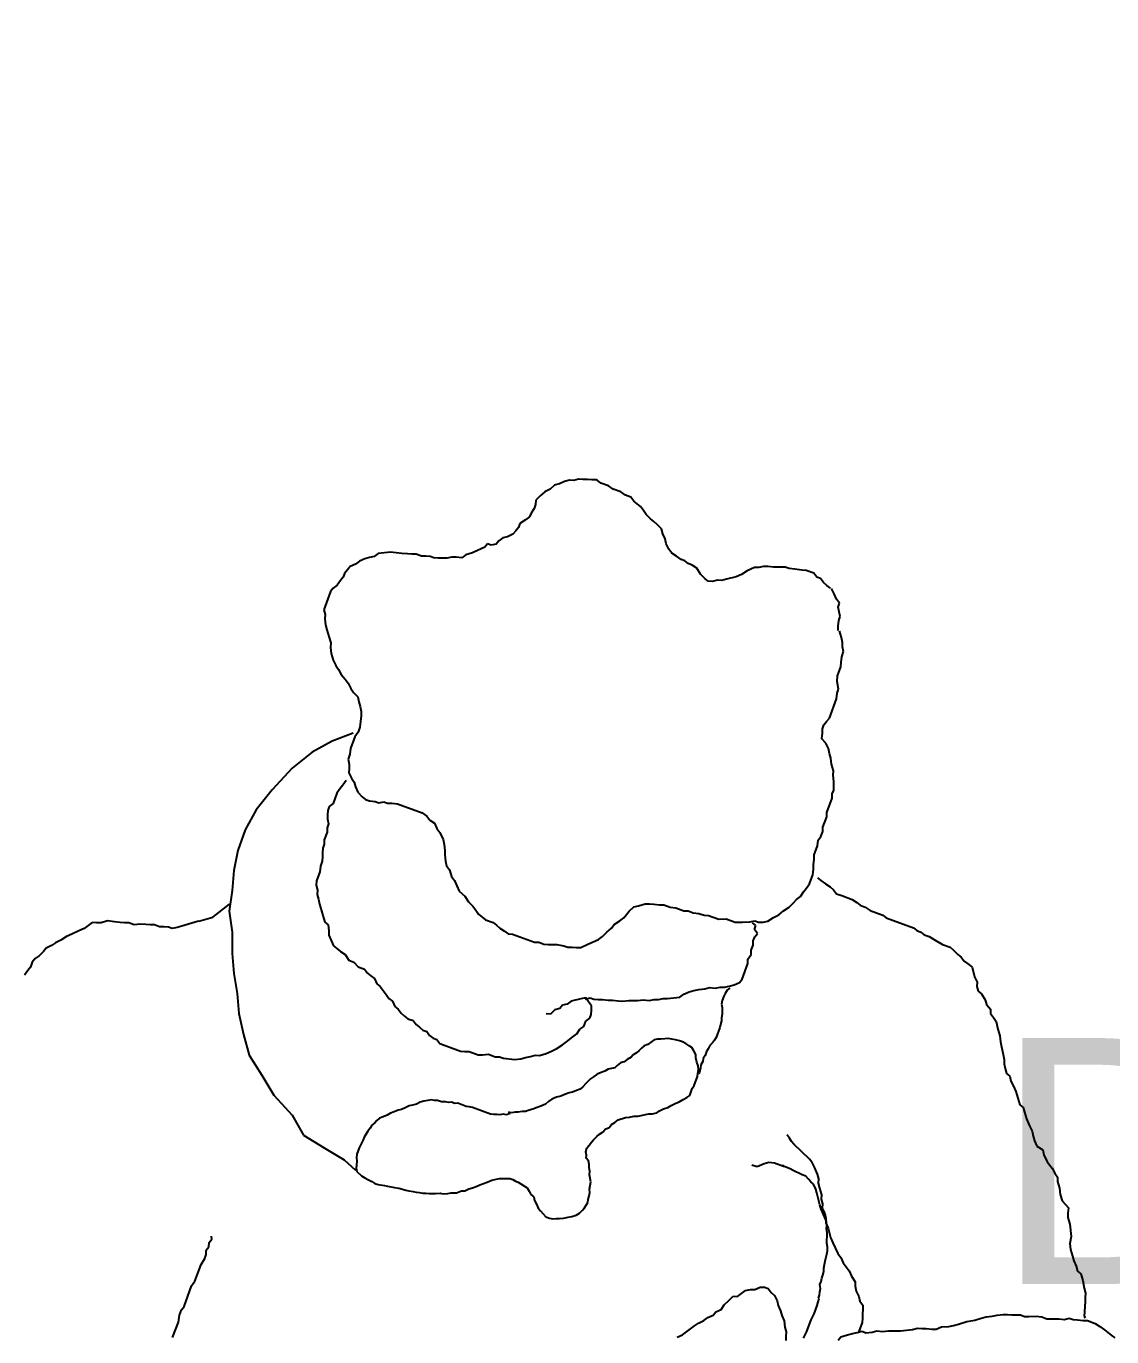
# Model space of a CAD drawing. Header units: millimetres. Extents: x 9159 to 17971, y 10368 to 13314.
# Drawn here: x 14084.3 to 14139.5, y 11922.2 to 11988.8 of the extents above; entities that cross this region are included whole.
import ezdxf
from ezdxf.enums import TextEntityAlignment as Align

# ---------------------------------------------------------------- set-up
doc = ezdxf.new("R2010")
doc.units = ezdxf.units.MM
doc.header["$LTSCALE"] = 5
doc.layers.add('200-EquipID-2d', color=7, linetype='Continuous')
doc.layers.add('600-User-2D', color=7, linetype='Continuous')
doc.layers.add('fusya-hatch', color=230, linetype='Continuous', lineweight=0)
doc.styles.add('Arial', font='arial.ttf')
doc.styles.add('ROMANS', font='micross.ttf')

# ---------------------------------------------------------------- blocks, each defined once
blk = doc.blocks.new('attrib')
at = {"layer": '200-EquipID-2d', "style": 'Arial'}
blk.add_attdef('POS', text='', height=2.5, dxfattribs=at).set_placement((0, 0, -1), align=Align.MIDDLE)
at = {"layer": '200-EquipID-2d', "style": 'ROMANS', "flags": 1}
for tag, p in [('ZONA', (0, -4.905, -2)), ('EQUIPMENTDATA', (0, -7.89, -2)), ('LONGDESCR', (0, -11.302, -2)), ('EQUIPMENTCONN', (0, -14.714, -2)), ('ACCESSORYDATA', (0, -18.552, -2)), ('ACCESSORYCONN', (0, -21.857, -2))]:
    blk.add_attdef(tag, text='', height=2.5, dxfattribs=at).set_placement(p, align=Align.CENTER)
blk = doc.blocks.new('CUOCO')
at = {"layer": '600-User-2D'}
for p, q in [((4.045, 47.981), (3.8, 47.923)), ((4.267, 47.974), (4.045, 47.981)), ((4.488, 47.968), (4.267, 47.974)), ((2.322, 47.349), (2.094, 47.135)), ((2.592, 47.474), (2.322, 47.349)), ((2.819, 47.688), (2.592, 47.474)), ((3.065, 47.746), (2.819, 47.688)), ((3.334, 47.871), (3.065, 47.746)), ((3.579, 47.929), (3.334, 47.871)), ((3.8, 47.923), (3.579, 47.929)), ((4.709, 47.961), (4.488, 47.968)), ((4.93, 47.954), (4.709, 47.961)), ((4.995, 47.93), (4.93, 47.954)), ((5.168, 47.792), (4.995, 47.93)), ((5.562, 47.647), (5.168, 47.792)), ((5.8, 47.484), (5.562, 47.647)), ((6.194, 47.339), (5.8, 47.484)), ((6.433, 47.177), (6.194, 47.339)), ((1.86, 46.7), (1.787, 46.503)), ((1.866, 46.921), (1.86, 46.7)), ((2.094, 47.135), (1.866, 46.921)), ((6.695, 47.08), (6.433, 47.177)), ((6.844, 46.877), (6.695, 47.08)), ((7.017, 46.739), (6.844, 46.877)), ((7.189, 46.601), (7.017, 46.739)), ((1.552, 46.068), (1.349, 45.92)), ((1.625, 46.265), (1.552, 46.068)), ((1.787, 46.503), (1.625, 46.265)), ((7.338, 46.397), (7.189, 46.601)), ((7.487, 46.193), (7.338, 46.397)), ((7.701, 45.965), (7.487, 46.193)), ((0.845, 45.36), (0.707, 45.188)), ((0.983, 45.533), (0.845, 45.36)), ((1.055, 45.73), (0.983, 45.533)), ((1.349, 45.92), (1.055, 45.73)), ((7.874, 45.827), (7.701, 45.965)), ((8.046, 45.689), (7.874, 45.827)), ((8.261, 45.461), (8.046, 45.689)), ((8.319, 45.216), (8.261, 45.461)), ((-0.592, 44.697), (-0.73, 44.525)), ((-0.395, 44.625), (-0.592, 44.697)), ((-0.15, 44.684), (-0.395, 44.625)), ((-0.012, 44.856), (-0.15, 44.684)), ((0.192, 45.005), (-0.012, 44.856)), ((0.437, 45.063), (0.192, 45.005)), ((0.707, 45.188), (0.437, 45.063)), ((8.444, 44.947), (8.319, 45.216)), ((8.503, 44.702), (8.444, 44.947)), ((8.627, 44.432), (8.503, 44.702)), ((-6.588, 43.999), (-6.833, 43.941)), ((-6.343, 44.058), (-6.588, 43.999)), ((-6.139, 44.207), (-6.343, 44.058)), ((-5.517, 44.276), (-6.139, 44.207)), ((-5.231, 44.245), (-5.517, 44.276)), ((-4.944, 44.214), (-5.231, 44.245)), ((-4.657, 44.183), (-4.944, 44.214)), ((-4.436, 44.176), (-4.657, 44.183)), ((-4.215, 44.169), (-4.436, 44.176)), ((-3.952, 44.072), (-4.215, 44.169)), ((-3.731, 44.065), (-3.952, 44.072)), ((-3.51, 44.058), (-3.731, 44.065)), ((-3.313, 43.986), (-3.51, 44.058)), ((-3.092, 43.979), (-3.313, 43.986)), ((-2.871, 43.972), (-3.092, 43.979)), ((-2.65, 43.965), (-2.871, 43.972)), ((-2.405, 44.024), (-2.65, 43.965)), ((-2.184, 44.017), (-2.405, 44.024)), ((-1.897, 43.986), (-2.184, 44.017)), ((-1.694, 44.134), (-1.897, 43.986)), ((-1.359, 44.235), (-1.694, 44.134)), ((-1.089, 44.359), (-1.359, 44.235)), ((-0.73, 44.525), (-1.089, 44.359)), ((8.776, 44.229), (8.627, 44.432)), ((9.014, 44.066), (8.776, 44.229)), ((9.253, 43.904), (9.014, 44.066)), ((-7.714, 43.371), (-7.852, 43.198)), ((-7.576, 43.544), (-7.714, 43.371)), ((-7.306, 43.668), (-7.576, 43.544)), ((-7.102, 43.816), (-7.306, 43.668)), ((-6.833, 43.941), (-7.102, 43.816)), ((9.449, 43.832), (9.253, 43.904)), ((9.622, 43.694), (9.449, 43.832)), ((9.819, 43.621), (9.622, 43.694)), ((10.058, 43.459), (9.819, 43.621)), ((10.248, 43.165), (10.058, 43.459)), ((12.621, 43.335), (12.327, 43.145)), ((12.98, 43.501), (12.621, 43.335)), ((13.201, 43.494), (12.98, 43.501)), ((13.446, 43.552), (13.201, 43.494)), ((13.667, 43.545), (13.446, 43.552)), ((13.954, 43.514), (13.667, 43.545)), ((14.175, 43.508), (13.954, 43.514)), ((14.551, 43.518), (14.175, 43.508)), ((14.748, 43.445), (14.551, 43.518)), ((15.035, 43.414), (14.748, 43.445)), ((15.387, 43.359), (15.035, 43.414)), ((15.608, 43.352), (15.387, 43.359)), ((16.002, 43.207), (15.608, 43.352)), ((-8.062, 42.829), (-8.225, 42.591)), ((-7.924, 43.001), (-8.062, 42.829)), ((-7.852, 43.198), (-7.924, 43.001)), ((10.462, 42.937), (10.248, 43.165)), ((10.635, 42.799), (10.462, 42.937)), ((10.856, 42.793), (10.635, 42.799)), ((11.101, 42.851), (10.856, 42.793)), ((11.322, 42.844), (11.101, 42.851)), ((11.567, 42.903), (11.322, 42.844)), ((12.058, 43.021), (11.567, 42.903)), ((12.327, 43.145), (12.058, 43.021)), ((16.151, 43.004), (16.002, 43.207)), ((16.348, 42.931), (16.151, 43.004)), ((16.496, 42.727), (16.348, 42.931)), ((16.669, 42.589), (16.496, 42.727)), ((-8.566, 42.269), (-8.904, 41.351)), ((-8.428, 42.442), (-8.566, 42.269)), ((-8.225, 42.591), (-8.428, 42.442)), ((16.842, 42.451), (16.669, 42.589)), ((17.032, 42.158), (16.907, 42.427)), ((17.156, 41.888), (17.032, 42.158)), ((-8.904, 41.351), (-8.846, 41.106)), ((17.305, 41.685), (17.156, 41.888)), ((17.232, 41.488), (17.305, 41.685)), ((17.291, 41.243), (17.232, 41.488)), ((-8.846, 41.106), (-8.852, 40.885)), ((-8.852, 40.885), (-8.818, 40.574)), ((17.247, 40.514), (17.278, 40.801)), ((17.278, 40.801), (17.35, 40.998)), ((17.35, 40.998), (17.291, 41.243)), ((-8.818, 40.574), (-8.759, 40.329)), ((-8.759, 40.329), (-8.659, 39.994)), ((-8.659, 39.994), (-8.558, 39.659)), ((17.24, 40.293), (17.247, 40.514)), ((17.406, 39.934), (17.306, 40.269)), ((-8.558, 39.659), (-8.565, 39.438)), ((-8.565, 39.438), (-8.53, 39.127)), ((17.465, 39.689), (17.406, 39.934)), ((17.458, 39.468), (17.465, 39.689)), ((17.517, 39.223), (17.458, 39.468)), ((-8.53, 39.127), (-8.43, 38.792)), ((-8.43, 38.792), (-8.306, 38.523)), ((17.382, 38.453), (17.389, 38.674)), ((17.389, 38.674), (17.42, 38.961)), ((17.42, 38.961), (17.517, 39.223)), ((-8.306, 38.523), (-8.157, 38.319)), ((-8.157, 38.319), (-8.033, 38.05)), ((-8.033, 38.05), (-7.818, 37.822)), ((17.182, 37.707), (17.213, 37.994)), ((17.213, 37.994), (17.382, 38.453)), ((-7.818, 37.822), (-7.67, 37.619)), ((-7.67, 37.619), (-7.545, 37.349)), ((-7.545, 37.349), (-7.397, 37.146)), ((17.258, 37.307), (17.182, 37.707)), ((-7.397, 37.146), (-7.182, 36.918)), ((-7.182, 36.918), (-7.124, 36.673)), ((-7.124, 36.673), (-7.065, 36.428)), ((16.793, 35.839), (17.155, 36.823)), ((17.155, 36.823), (17.186, 37.11)), ((17.186, 37.11), (17.258, 37.307)), ((-7.065, 36.428), (-7.006, 36.182)), ((-7.006, 36.182), (-7.013, 35.961)), ((-7.075, 35.388), (-7.171, 35.126)), ((-7.044, 35.675), (-7.075, 35.388)), ((-7.013, 35.961), (-7.044, 35.675)), ((16.444, 35.297), (16.517, 35.494)), ((16.517, 35.494), (16.655, 35.667)), ((16.655, 35.667), (16.793, 35.839)), ((-8.481, 34.676), (-9.497, 34.107)), ((-7.424, 35.082), (-8.481, 34.676)), ((-7.334, 34.888), (-7.551, 34.297)), ((-7.171, 35.126), (-7.334, 34.888)), ((16.406, 34.79), (16.437, 35.076)), ((16.621, 34.562), (16.406, 34.79)), ((16.437, 35.076), (16.444, 35.297)), ((-9.497, 34.107), (-10.514, 33.294)), ((-7.582, 34.011), (-7.678, 33.748)), ((-7.551, 34.297), (-7.582, 34.011)), ((16.745, 34.292), (16.621, 34.562)), ((16.804, 34.047), (16.745, 34.292)), ((16.863, 33.802), (16.804, 34.047)), ((-7.678, 33.748), (-7.62, 33.503)), ((-7.62, 33.503), (-7.626, 33.282)), ((16.897, 33.491), (16.863, 33.802)), ((16.998, 33.157), (16.897, 33.491)), ((-10.514, 33.294), (-11.53, 32.197)), ((-7.778, 32.667), (-7.94, 32.429)), ((-7.626, 33.282), (-7.633, 33.061)), ((-7.633, 33.061), (-7.509, 32.792)), ((-7.509, 32.792), (-7.36, 32.588)), ((16.991, 32.936), (16.998, 33.157)), ((17.026, 32.625), (16.991, 32.936)), ((-11.53, 32.197), (-12.343, 31.181)), ((-8.241, 32.018), (-8.434, 31.493)), ((-8.079, 32.257), (-8.241, 32.018)), ((-7.94, 32.429), (-8.079, 32.257)), ((-7.36, 32.588), (-7.301, 32.343)), ((-7.301, 32.343), (-7.177, 32.074)), ((-7.177, 32.074), (-6.963, 31.846)), ((16.933, 31.765), (16.939, 31.986)), ((16.939, 31.986), (17.012, 32.183)), ((17.012, 32.183), (17.019, 32.404)), ((17.019, 32.404), (17.026, 32.625)), ((-8.638, 31.345), (-8.71, 31.148)), ((-8.434, 31.493), (-8.638, 31.345)), ((-6.963, 31.846), (-6.79, 31.708)), ((-6.79, 31.708), (-6.593, 31.635)), ((-6.593, 31.635), (-6.306, 31.604)), ((-6.306, 31.604), (-6.109, 31.532)), ((-6.109, 31.532), (-5.864, 31.59)), ((-5.864, 31.59), (-5.667, 31.518)), ((-5.667, 31.518), (-5.446, 31.511)), ((-5.446, 31.511), (-5.159, 31.48)), ((-5.159, 31.48), (-3.912, 31.021)), ((16.667, 31.043), (16.933, 31.765)), ((-12.343, 31.181), (-12.912, 30.166)), ((-8.717, 30.927), (-8.724, 30.706)), ((-8.724, 30.706), (-8.665, 30.461)), ((-8.71, 31.148), (-8.717, 30.927)), ((-3.912, 31.021), (-3.674, 30.859)), ((-3.674, 30.859), (-3.525, 30.655)), ((-3.525, 30.655), (-3.287, 30.493)), ((16.467, 30.298), (16.66, 30.822)), ((16.66, 30.822), (16.667, 31.043)), ((-12.912, 30.166), (-13.278, 29.109)), ((-8.744, 30.043), (-8.889, 29.65)), ((-8.737, 30.264), (-8.744, 30.043)), ((-8.665, 30.461), (-8.737, 30.264)), ((-3.287, 30.493), (-3.162, 30.223)), ((-3.162, 30.223), (-3.014, 30.02)), ((-3.014, 30.02), (-2.848, 29.661)), ((16.364, 29.814), (16.46, 30.077)), ((16.46, 30.077), (16.467, 30.298)), ((-8.896, 29.429), (-8.968, 29.232)), ((-8.889, 29.65), (-8.896, 29.429)), ((-2.848, 29.661), (-2.789, 29.415)), ((-2.789, 29.415), (-2.754, 29.105)), ((16.025, 28.896), (16.195, 29.355)), ((16.195, 29.355), (16.225, 29.642)), ((16.225, 29.642), (16.364, 29.814)), ((-13.278, 29.109), (-13.481, 28.093)), ((-8.982, 28.79), (-8.989, 28.569)), ((-8.975, 29.011), (-8.982, 28.79)), ((-8.968, 29.232), (-8.975, 29.011)), ((-2.754, 29.105), (-2.761, 28.884)), ((-2.761, 28.884), (-2.727, 28.573)), ((15.988, 28.388), (16.019, 28.675)), ((16.019, 28.675), (16.025, 28.896)), ((-13.481, 28.093), (-13.563, 27.078)), ((-9.116, 28.02), (-9.285, 27.561)), ((-9.085, 28.307), (-9.116, 28.02)), ((-8.989, 28.569), (-9.085, 28.307)), ((-2.727, 28.573), (-2.668, 28.328)), ((-2.668, 28.328), (-2.519, 28.124)), ((-2.519, 28.124), (-2.419, 27.789)), ((15.95, 27.881), (15.981, 28.167)), ((15.981, 28.167), (15.988, 28.388)), ((-9.285, 27.561), (-9.292, 27.34)), ((-9.292, 27.34), (-9.233, 27.095)), ((-2.419, 27.789), (-2.27, 27.586)), ((-2.27, 27.586), (-2.146, 27.316)), ((-2.146, 27.316), (-2.021, 27.047)), ((15.619, 27.183), (15.781, 27.421)), ((15.781, 27.421), (15.95, 27.881)), ((16.188, 27.718), (16.361, 27.58)), ((16.361, 27.58), (16.599, 27.418)), ((16.599, 27.418), (16.838, 27.256)), ((-13.563, 27.078), (-13.725, 26.021)), ((-9.233, 27.095), (-9.24, 26.874)), ((-9.24, 26.874), (-9.181, 26.628)), ((-2.021, 27.047), (-1.741, 26.795)), ((-1.741, 26.795), (-1.551, 26.501)), ((15.115, 26.624), (15.318, 26.772)), ((15.318, 26.772), (15.481, 27.011)), ((15.481, 27.011), (15.619, 27.183)), ((16.838, 27.256), (17.011, 27.118)), ((17.011, 27.118), (17.159, 26.914)), ((17.159, 26.914), (17.422, 26.817)), ((17.422, 26.817), (17.947, 26.624)), ((-14.549, 25.729), (-13.706, 26.385)), ((-13.725, 26.021), (-13.563, 24.965)), ((-9.181, 26.628), (-9.123, 26.383)), ((-9.123, 26.383), (-9.022, 26.048)), ((-9.022, 26.048), (-8.963, 25.803)), ((-1.551, 26.501), (-1.337, 26.274)), ((-1.337, 26.274), (-1.188, 26.07)), ((-1.188, 26.07), (-1.04, 25.866)), ((6.483, 25.853), (6.621, 26.026)), ((6.621, 26.026), (6.849, 26.24)), ((6.849, 26.24), (7.094, 26.299)), ((7.094, 26.299), (7.429, 26.399)), ((7.429, 26.399), (7.65, 26.392)), ((7.65, 26.392), (7.871, 26.385)), ((7.871, 26.385), (8.158, 26.354)), ((8.158, 26.354), (8.379, 26.347)), ((8.379, 26.347), (8.707, 26.226)), ((8.707, 26.226), (8.994, 26.195)), ((8.994, 26.195), (9.388, 26.05)), ((9.388, 26.05), (9.609, 26.043)), ((9.609, 26.043), (9.872, 25.947)), ((14.227, 25.833), (14.455, 26.047)), ((14.455, 26.047), (14.749, 26.237)), ((14.749, 26.237), (14.976, 26.451)), ((14.976, 26.451), (15.115, 26.624)), ((17.947, 26.624), (18.185, 26.462)), ((18.185, 26.462), (18.358, 26.324)), ((18.358, 26.324), (18.621, 26.227)), ((18.621, 26.227), (18.859, 26.065)), ((18.859, 26.065), (19.515, 25.823)), ((-20.68, 25.447), (-20.884, 25.298)), ((-20.459, 25.44), (-20.68, 25.447)), ((-20.238, 25.433), (-20.459, 25.44)), ((-19.903, 25.533), (-20.238, 25.433)), ((-19.551, 25.478), (-19.903, 25.533)), ((-19.264, 25.447), (-19.551, 25.478)), ((-19.043, 25.44), (-19.264, 25.447)), ((-18.822, 25.433), (-19.043, 25.44)), ((-18.56, 25.336), (-18.822, 25.433)), ((-18.249, 25.371), (-18.56, 25.336)), ((-17.962, 25.34), (-18.249, 25.371)), ((-17.741, 25.333), (-17.962, 25.34)), ((-17.52, 25.326), (-17.741, 25.333)), ((-17.257, 25.229), (-17.52, 25.326)), ((-15.284, 25.513), (-16.128, 25.261)), ((-15.272, 25.515), (-14.549, 25.729)), ((-8.963, 25.803), (-8.863, 25.468)), ((-8.863, 25.468), (-8.69, 25.33)), ((-8.69, 25.33), (-8.656, 25.02)), ((-1.04, 25.866), (-0.694, 25.59)), ((-0.694, 25.59), (-0.3, 25.445)), ((-0.3, 25.445), (-0.128, 25.307)), ((5.71, 25.169), (5.848, 25.342)), ((5.848, 25.342), (6.141, 25.532)), ((6.141, 25.532), (6.345, 25.68)), ((6.345, 25.68), (6.483, 25.853)), ((9.872, 25.947), (10.158, 25.916)), ((10.158, 25.916), (10.421, 25.819)), ((10.421, 25.819), (10.642, 25.812)), ((10.642, 25.812), (11.167, 25.619)), ((11.167, 25.619), (11.543, 25.629)), ((11.543, 25.629), (12.003, 25.46)), ((12.003, 25.46), (12.379, 25.47)), ((12.379, 25.47), (12.756, 25.481)), ((12.756, 25.481), (13.001, 25.539)), ((13.06, 25.294), (12.887, 25.432)), ((13.001, 25.539), (13.198, 25.467)), ((13.198, 25.467), (13.419, 25.46)), ((13.419, 25.46), (13.664, 25.519)), ((13.664, 25.519), (13.958, 25.709)), ((13.958, 25.709), (14.227, 25.833)), ((19.515, 25.823), (19.688, 25.685)), ((19.688, 25.685), (21.067, 25.178)), ((-21.986, 24.735), (-22.279, 24.545)), ((-21.716, 24.86), (-21.986, 24.735)), ((-21.357, 25.025), (-21.716, 24.86)), ((-21.088, 25.15), (-21.357, 25.025)), ((-20.884, 25.298), (-21.088, 25.15)), ((-17.036, 25.223), (-17.257, 25.229)), ((-16.815, 25.216), (-17.036, 25.223)), ((-16.618, 25.143), (-16.815, 25.216)), ((-16.373, 25.202), (-16.618, 25.143)), ((-16.128, 25.261), (-16.373, 25.202)), ((-13.563, 24.965), (-13.563, 23.868)), ((-8.656, 25.02), (-8.663, 24.799)), ((-8.663, 24.799), (-8.538, 24.529)), ((-0.128, 25.307), (0.045, 25.169)), ((0.045, 25.169), (0.283, 25.007)), ((0.283, 25.007), (0.456, 24.868)), ((0.456, 24.868), (0.677, 24.862)), ((0.677, 24.862), (1.793, 24.451)), ((5.05, 24.593), (5.254, 24.741)), ((5.254, 24.741), (5.482, 24.955)), ((5.482, 24.955), (5.71, 25.169)), ((12.926, 24.524), (12.998, 24.721)), ((12.988, 25.098), (13.06, 25.294)), ((13.136, 24.894), (12.988, 25.098)), ((12.998, 24.721), (13.136, 24.894)), ((21.067, 25.178), (21.239, 25.04)), ((21.239, 25.04), (21.436, 24.967)), ((21.436, 24.967), (21.609, 24.829)), ((21.609, 24.829), (21.872, 24.732)), ((21.872, 24.732), (22.176, 24.546)), ((-23.022, 24.148), (-23.16, 23.976)), ((-22.752, 24.273), (-23.022, 24.148)), ((-22.549, 24.421), (-22.752, 24.273)), ((-22.279, 24.545), (-22.549, 24.421)), ((-8.538, 24.529), (-8.414, 24.26)), ((-8.414, 24.26), (-8.241, 24.122)), ((-8.241, 24.122), (-8.068, 23.984)), ((1.793, 24.451), (2.014, 24.444)), ((2.014, 24.444), (2.277, 24.347)), ((2.277, 24.347), (2.498, 24.34)), ((2.498, 24.34), (2.719, 24.334)), ((2.719, 24.334), (2.94, 24.327)), ((2.94, 24.327), (3.292, 24.271)), ((3.292, 24.271), (3.489, 24.199)), ((3.489, 24.199), (3.71, 24.192)), ((3.71, 24.192), (3.931, 24.185)), ((3.931, 24.185), (4.152, 24.178)), ((4.152, 24.178), (4.512, 24.344)), ((4.512, 24.344), (4.781, 24.468)), ((4.781, 24.468), (5.05, 24.593)), ((12.815, 23.82), (12.822, 24.041)), ((12.822, 24.041), (12.919, 24.303)), ((12.919, 24.303), (12.926, 24.524)), ((22.176, 24.546), (22.545, 24.335)), ((22.545, 24.335), (22.939, 24.19)), ((22.939, 24.19), (23.112, 24.052)), ((23.112, 24.052), (23.326, 23.824)), ((-23.73, 23.44), (-23.826, 23.178)), ((-23.591, 23.613), (-23.73, 23.44)), ((-23.388, 23.762), (-23.591, 23.613)), ((-23.16, 23.976), (-23.388, 23.762)), ((-13.563, 23.868), (-13.481, 22.852)), ((-8.068, 23.984), (-7.83, 23.822)), ((-7.83, 23.822), (-7.64, 23.528)), ((-7.64, 23.528), (-7.377, 23.431)), ((-7.377, 23.431), (-7.163, 23.204)), ((12.356, 22.574), (12.646, 23.361)), ((12.646, 23.361), (12.653, 23.582)), ((12.653, 23.582), (12.815, 23.82)), ((23.326, 23.824), (23.499, 23.686)), ((23.499, 23.686), (23.647, 23.483)), ((23.647, 23.483), (23.886, 23.32)), ((23.886, 23.32), (24.059, 23.182)), ((-23.964, 23.005), (-24.126, 22.767)), ((-23.826, 23.178), (-23.964, 23.005)), ((-13.481, 22.852), (-13.319, 21.836)), ((-7.163, 23.204), (-6.835, 23.083)), ((-6.835, 23.083), (-6.686, 22.879)), ((-6.686, 22.879), (-6.513, 22.741)), ((-6.513, 22.741), (-6.34, 22.603)), ((24.059, 23.182), (24.176, 22.692)), ((24.176, 22.692), (24.301, 22.423)), ((-6.34, 22.603), (-6.216, 22.334)), ((-6.216, 22.334), (-6.043, 22.195)), ((-6.043, 22.195), (-5.895, 21.992)), ((-5.895, 21.992), (-5.746, 21.788)), ((9.659, 21.928), (9.904, 21.986)), ((9.904, 21.986), (10.15, 22.045)), ((10.15, 22.045), (10.46, 22.08)), ((10.46, 22.08), (10.706, 22.138)), ((10.706, 22.138), (10.992, 22.107)), ((10.992, 22.107), (11.238, 22.166)), ((11.238, 22.166), (11.459, 22.159)), ((11.459, 22.159), (11.704, 22.218)), ((11.595, 22.006), (11.503, 21.844)), ((11.734, 22.119), (11.595, 22.006)), ((11.704, 22.218), (11.949, 22.277)), ((11.949, 22.277), (12.218, 22.401)), ((12.218, 22.401), (12.356, 22.574)), ((24.301, 22.423), (24.294, 22.202)), ((24.294, 22.202), (24.353, 21.957)), ((-13.319, 21.836), (-13.237, 20.82)), ((-5.746, 21.788), (-5.597, 21.584)), ((-5.597, 21.584), (-5.425, 21.446)), ((-5.425, 21.446), (-5.3, 21.177)), ((3.67, 21.451), (3.466, 21.302)), ((4.16, 21.568), (3.67, 21.451)), ((4.406, 21.627), (4.16, 21.568)), ((4.381, 21.561), (4.627, 21.62)), ((4.554, 21.423), (4.406, 21.627)), ((4.703, 21.219), (4.554, 21.423)), ((4.627, 21.62), (4.824, 21.547)), ((4.824, 21.547), (5.045, 21.54)), ((5.045, 21.54), (5.266, 21.534)), ((5.266, 21.534), (5.552, 21.503)), ((5.552, 21.503), (5.773, 21.496)), ((5.773, 21.496), (6.06, 21.465)), ((6.06, 21.465), (6.281, 21.458)), ((6.281, 21.458), (6.592, 21.492)), ((6.592, 21.492), (6.813, 21.485)), ((6.813, 21.485), (7.034, 21.479)), ((7.034, 21.479), (7.345, 21.513)), ((7.345, 21.513), (7.632, 21.482)), ((7.632, 21.482), (7.877, 21.541)), ((7.877, 21.541), (8.098, 21.534)), ((8.098, 21.534), (8.343, 21.593)), ((8.343, 21.593), (8.564, 21.586)), ((8.564, 21.586), (9.186, 21.655)), ((9.186, 21.655), (9.39, 21.803)), ((9.39, 21.803), (9.659, 21.928)), ((11.336, 21.481), (11.301, 21.297)), ((11.421, 21.711), (11.336, 21.481)), ((11.503, 21.844), (11.421, 21.711)), ((24.353, 21.957), (24.526, 21.818)), ((24.526, 21.818), (24.716, 21.525)), ((24.716, 21.525), (24.774, 21.28)), ((-13.237, 20.82), (-12.993, 19.764)), ((-5.3, 21.177), (-5.127, 21.039)), ((-5.127, 21.039), (-4.979, 20.835)), ((-4.979, 20.835), (-4.806, 20.697)), ((-4.806, 20.697), (-4.633, 20.559)), ((2.61, 20.798), (2.389, 20.805)), ((2.838, 21.012), (2.61, 20.798)), ((3.083, 21.071), (2.838, 21.012)), ((3.221, 21.243), (3.083, 21.071)), ((3.466, 21.302), (3.221, 21.243)), ((4.617, 20.581), (4.689, 20.777)), ((4.689, 20.777), (4.696, 20.998)), ((4.696, 20.998), (4.703, 21.219)), ((11.301, 21.297), (11.335, 21.122)), ((11.344, 20.791), (11.309, 20.608)), ((11.335, 21.122), (11.339, 20.957)), ((11.339, 20.957), (11.344, 20.791)), ((24.774, 21.28), (24.989, 21.052)), ((24.989, 21.052), (24.982, 20.831)), ((24.982, 20.831), (25.131, 20.627)), ((-4.633, 20.559), (-4.371, 20.462)), ((-4.371, 20.462), (-4.222, 20.259)), ((-4.222, 20.259), (-4.049, 20.121)), ((-4.049, 20.121), (-3.877, 19.982)), ((3.95, 19.783), (4.113, 20.021)), ((4.113, 20.021), (4.316, 20.17)), ((4.316, 20.17), (4.413, 20.432)), ((4.413, 20.432), (4.617, 20.581)), ((11.226, 20.116), (11.035, 19.597)), ((11.25, 20.27), (11.226, 20.116)), ((11.314, 20.443), (11.25, 20.27)), ((11.309, 20.608), (11.314, 20.443)), ((25.131, 20.627), (25.279, 20.424)), ((25.279, 20.424), (25.355, 20.023)), ((25.355, 20.023), (25.456, 19.688)), ((-12.993, 19.764), (-12.709, 18.708)), ((-3.877, 19.982), (-3.68, 19.91)), ((-3.68, 19.91), (-3.531, 19.706)), ((-3.531, 19.706), (-3.358, 19.568)), ((-3.358, 19.568), (-3.161, 19.496)), ((-3.161, 19.496), (-3.013, 19.292)), ((3.225, 19.23), (3.429, 19.379)), ((3.429, 19.379), (3.747, 19.634)), ((3.747, 19.634), (3.95, 19.783)), ((7.707, 19.352), (7.568, 19.24)), ((7.886, 19.482), (7.707, 19.352)), ((8.062, 19.515), (7.886, 19.482)), ((8.227, 19.52), (8.062, 19.515)), ((8.431, 19.543), (8.227, 19.52)), ((8.597, 19.547), (8.431, 19.543)), ((8.78, 19.512), (8.597, 19.547)), ((8.963, 19.478), (8.78, 19.512)), ((9.176, 19.432), (8.963, 19.478)), ((9.32, 19.379), (9.176, 19.432)), ((9.511, 19.276), (9.32, 19.379)), ((10.843, 19.341), (10.722, 19.19)), ((10.953, 19.464), (10.843, 19.341)), ((11.035, 19.597), (10.953, 19.464)), ((25.456, 19.688), (25.49, 19.377)), ((25.49, 19.377), (25.549, 19.132)), ((-12.709, 18.708), (-12.058, 17.692)), ((-3.013, 19.292), (-1.963, 18.905)), ((-1.963, 18.905), (-1.741, 18.899)), ((-1.741, 18.899), (-1.52, 18.892)), ((-1.52, 18.892), (-1.061, 18.722)), ((-1.061, 18.722), (-0.84, 18.716)), ((-0.84, 18.716), (-0.529, 18.75)), ((-0.529, 18.75), (-0.201, 18.629)), ((1.592, 18.64), (1.837, 18.699)), ((1.837, 18.699), (2.058, 18.692)), ((2.058, 18.692), (2.393, 18.792)), ((2.393, 18.792), (2.662, 18.916)), ((2.662, 18.916), (2.932, 19.041)), ((2.932, 19.041), (3.225, 19.23)), ((6.824, 18.729), (6.713, 18.606)), ((6.992, 18.83), (6.824, 18.729)), ((7.131, 18.943), (6.992, 18.83)), ((7.242, 19.065), (7.131, 18.943)), ((7.381, 19.177), (7.242, 19.065)), ((7.568, 19.24), (7.381, 19.177)), ((9.673, 19.184), (9.511, 19.276)), ((9.806, 19.102), (9.673, 19.184)), ((9.908, 18.934), (9.806, 19.102)), ((9.999, 18.737), (9.908, 18.934)), ((10.003, 18.572), (9.999, 18.737)), ((10.473, 18.693), (10.381, 18.531)), ((10.547, 18.894), (10.473, 18.693)), ((10.629, 19.028), (10.547, 18.894)), ((10.722, 19.19), (10.629, 19.028)), ((25.549, 19.132), (25.625, 18.732)), ((25.625, 18.732), (25.684, 18.487)), ((-0.201, 18.629), (0.02, 18.622)), ((0.02, 18.622), (0.217, 18.55)), ((0.217, 18.55), (0.791, 18.488)), ((0.791, 18.488), (1.101, 18.522)), ((1.101, 18.522), (1.347, 18.581)), ((1.347, 18.581), (1.592, 18.64)), ((5.539, 17.993), (5.37, 17.891)), ((5.714, 18.026), (5.539, 17.993)), ((5.89, 18.059), (5.714, 18.026)), ((6.001, 18.182), (5.89, 18.059)), ((6.18, 18.312), (6.001, 18.182)), ((6.366, 18.374), (6.18, 18.312)), ((6.505, 18.487), (6.366, 18.374)), ((6.713, 18.606), (6.505, 18.487)), ((10.055, 18.357), (10.003, 18.572)), ((10.117, 18.17), (10.055, 18.357)), ((10.14, 17.966), (10.117, 18.17)), ((10.24, 18.06), (10.184, 17.819)), ((10.264, 18.214), (10.24, 18.06)), ((10.357, 18.376), (10.264, 18.214)), ((10.381, 18.531), (10.357, 18.376)), ((25.684, 18.487), (25.677, 18.266)), ((25.677, 18.266), (25.736, 18.021)), ((25.736, 18.021), (25.795, 17.775)), ((-12.058, 17.692), (-11.449, 16.676)), ((4.529, 17.383), (4.419, 17.261)), ((4.64, 17.506), (4.529, 17.383)), ((4.808, 17.608), (4.64, 17.506)), ((4.987, 17.738), (4.808, 17.608)), ((5.184, 17.829), (4.987, 17.738)), ((5.37, 17.891), (5.184, 17.829)), ((9.912, 17.167), (10.081, 17.628)), ((10.081, 17.628), (10.105, 17.782)), ((10.105, 17.782), (10.14, 17.966)), ((10.184, 17.819), (10.163, 17.761)), ((25.795, 17.775), (25.968, 17.637)), ((25.968, 17.637), (26.026, 17.392)), ((26.026, 17.392), (26.151, 17.123)), ((-11.449, 16.676), (-10.514, 15.66)), ((3.373, 16.73), (3.137, 16.621)), ((3.56, 16.792), (3.373, 16.73)), ((3.735, 16.826), (3.56, 16.792)), ((3.932, 16.917), (3.735, 16.826)), ((4.119, 16.979), (3.932, 16.917)), ((4.258, 17.091), (4.119, 16.979)), ((4.419, 17.261), (4.258, 17.091)), ((9.553, 16.547), (9.692, 16.66)), ((9.692, 16.66), (9.819, 17.005)), ((9.819, 17.005), (9.912, 17.167)), ((26.151, 17.123), (26.275, 16.854)), ((26.275, 16.854), (26.376, 16.519)), ((-4.766, 16.033), (-4.963, 15.942)), ((-4.569, 16.123), (-4.766, 16.033)), ((-4.393, 16.157), (-4.569, 16.123)), ((-4.206, 16.219), (-4.393, 16.157)), ((-4.009, 16.31), (-4.206, 16.219)), ((-3.823, 16.372), (-4.009, 16.31)), ((-3.618, 16.395), (-3.823, 16.372)), ((-3.443, 16.428), (-3.618, 16.395)), ((-3.288, 16.404), (-3.443, 16.428)), ((-3.123, 16.408), (-3.288, 16.404)), ((-2.921, 16.334), (-3.123, 16.408)), ((-2.727, 16.328), (-2.921, 16.334)), ((-2.573, 16.304), (-2.727, 16.328)), ((-2.407, 16.309), (-2.573, 16.304)), ((-2.263, 16.256), (-2.407, 16.309)), ((-2.098, 16.26), (-2.263, 16.256)), ((-1.666, 16.101), (-2.098, 16.26)), ((-1.512, 16.077), (-1.666, 16.101)), ((-1.357, 16.053), (-1.512, 16.077)), ((-0.435, 15.713), (-1.357, 16.053)), ((1.944, 16.047), (1.718, 15.967)), ((2.131, 16.109), (1.944, 16.047)), ((2.367, 16.218), (2.131, 16.109)), ((2.517, 16.359), (2.367, 16.218)), ((2.685, 16.461), (2.517, 16.359)), ((2.922, 16.57), (2.685, 16.461)), ((3.137, 16.621), (2.922, 16.57)), ((8.36, 15.973), (8.586, 16.053)), ((8.586, 16.053), (8.754, 16.155)), ((8.754, 16.155), (8.951, 16.246)), ((8.951, 16.246), (9.148, 16.337)), ((9.148, 16.337), (9.356, 16.457)), ((9.356, 16.457), (9.553, 16.547)), ((26.376, 16.519), (26.476, 16.184)), ((26.476, 16.184), (26.649, 16.046)), ((26.649, 16.046), (26.708, 15.801)), ((-10.514, 15.66), (-9.945, 14.644)), ((-6.213, 15.389), (-6.323, 15.266)), ((-6.073, 15.501), (-6.213, 15.389)), ((-5.887, 15.563), (-6.073, 15.501)), ((-5.69, 15.654), (-5.887, 15.563)), ((-5.522, 15.755), (-5.69, 15.654)), ((-5.335, 15.817), (-5.522, 15.755)), ((-5.138, 15.908), (-5.335, 15.817)), ((-4.963, 15.942), (-5.138, 15.908)), ((-0.281, 15.689), (-0.435, 15.713)), ((-0.115, 15.694), (-0.281, 15.689)), ((0.039, 15.669), (-0.115, 15.694)), ((0.215, 15.703), (0.039, 15.669)), ((0.37, 15.679), (0.215, 15.703)), ((0.556, 15.741), (0.37, 15.679)), ((0.635, 15.777), (0.48, 15.801)), ((0.811, 15.81), (0.635, 15.777)), ((0.976, 15.815), (0.811, 15.81)), ((1.18, 15.838), (0.976, 15.815)), ((1.346, 15.842), (1.18, 15.838)), ((1.532, 15.904), (1.346, 15.842)), ((1.718, 15.967), (1.532, 15.904)), ((5.882, 15.284), (6.061, 15.414)), ((6.061, 15.414), (6.434, 15.538)), ((6.434, 15.538), (6.638, 15.561)), ((6.638, 15.561), (6.854, 15.612)), ((6.854, 15.612), (7.048, 15.606)), ((7.048, 15.606), (7.223, 15.64)), ((7.223, 15.64), (7.439, 15.691)), ((7.439, 15.691), (7.614, 15.725)), ((7.614, 15.725), (7.78, 15.729)), ((7.78, 15.729), (8.024, 15.77)), ((8.024, 15.77), (8.163, 15.882)), ((8.163, 15.882), (8.36, 15.973)), ((26.708, 15.801), (26.808, 15.466)), ((26.808, 15.466), (26.974, 15.107)), ((-6.769, 14.678), (-6.851, 14.545)), ((-6.676, 14.84), (-6.769, 14.678)), ((-6.555, 14.992), (-6.676, 14.84)), ((-6.463, 15.154), (-6.555, 14.992)), ((-6.323, 15.266), (-6.463, 15.154)), ((4.967, 14.574), (5.107, 14.687)), ((5.107, 14.687), (5.285, 14.817)), ((5.285, 14.817), (5.396, 14.94)), ((5.396, 14.94), (5.593, 15.031)), ((5.593, 15.031), (5.714, 15.182)), ((5.714, 15.182), (5.882, 15.284)), ((26.974, 15.107), (27.098, 14.837)), ((27.098, 14.837), (27.157, 14.592)), ((-9.945, 14.644), (-8.888, 13.994)), ((-8.888, 13.994), (-7.871, 13.385)), ((-7.038, 14.123), (-7.12, 13.99)), ((-6.985, 14.267), (-7.038, 14.123)), ((-6.904, 14.401), (-6.985, 14.267)), ((-6.851, 14.545), (-6.904, 14.401)), ((4.454, 13.979), (4.575, 14.13)), ((4.575, 14.13), (4.696, 14.282)), ((4.696, 14.282), (4.807, 14.405)), ((4.807, 14.405), (4.967, 14.574)), ((14.658, 14.628), (14.638, 14.635)), ((14.773, 14.491), (14.658, 14.628)), ((14.872, 14.313), (14.773, 14.491)), ((14.987, 14.177), (14.872, 14.313)), ((15.789, 13.411), (14.987, 14.177)), ((27.157, 14.592), (27.216, 14.347)), ((27.216, 14.347), (27.34, 14.078)), ((27.34, 14.078), (27.645, 13.891)), ((-7.871, 13.385), (-7.302, 12.857)), ((-7.237, 13.673), (-7.243, 13.479)), ((-7.243, 13.479), (-7.238, 13.314)), ((-7.12, 13.99), (-7.237, 13.673)), ((4.419, 13.796), (4.454, 13.979)), ((4.452, 13.62), (4.419, 13.796)), ((4.428, 13.465), (4.452, 13.62)), ((4.54, 13.326), (4.428, 13.465)), ((4.574, 13.15), (4.54, 13.326)), ((15.903, 13.275), (15.789, 13.411)), ((27.645, 13.891), (27.703, 13.646)), ((27.703, 13.646), (27.869, 13.287)), ((-7.244, 13.12), (-7.268, 12.966)), ((-7.268, 12.966), (-7.235, 12.79)), ((-7.238, 13.314), (-7.244, 13.12)), ((-7.235, 12.79), (-6.989, 12.569)), ((4.578, 12.985), (4.574, 13.15)), ((4.612, 12.809), (4.578, 12.985)), ((4.606, 12.615), (4.612, 12.809)), ((12.851, 13.137), (13.114, 13.04)), ((13.114, 13.04), (13.473, 13.206)), ((13.473, 13.206), (13.718, 13.265)), ((13.718, 13.265), (14.005, 13.234)), ((14.005, 13.234), (14.464, 13.064)), ((14.493, 13.041), (14.413, 13.096)), ((14.802, 12.928), (14.493, 13.041)), ((14.948, 12.849), (14.802, 12.928)), ((15.094, 12.77), (14.948, 12.849)), ((15.248, 12.713), (15.094, 12.77)), ((15.416, 12.627), (15.248, 12.713)), ((15.887, 13.286), (16.012, 13.016)), ((16.012, 13.016), (16.178, 12.657)), ((27.869, 13.287), (28.125, 12.969)), ((28.125, 12.969), (28.249, 12.7)), ((28.249, 12.7), (28.398, 12.496)), ((-6.989, 12.569), (-6.827, 12.476)), ((-6.827, 12.476), (-6.665, 12.384)), ((-6.665, 12.384), (-6.474, 12.281)), ((-6.474, 12.281), (-6.311, 12.189)), ((-6.311, 12.189), (-6.139, 12.125)), ((-6.139, 12.125), (-5.829, 12.077)), ((-5.829, 12.077), (-5.675, 12.052)), ((-5.675, 12.052), (-5.308, 11.983)), ((-1.357, 11.966), (-1.17, 12.029)), ((-1.17, 12.029), (-0.973, 12.119)), ((-0.973, 12.119), (-0.787, 12.182)), ((-0.787, 12.182), (-0.6, 12.244)), ((-0.6, 12.244), (-0.364, 12.353)), ((-0.364, 12.353), (-0.149, 12.404)), ((-0.149, 12.404), (0.027, 12.438)), ((0.027, 12.438), (0.221, 12.432)), ((0.221, 12.432), (0.386, 12.436)), ((0.386, 12.436), (0.551, 12.441)), ((0.551, 12.441), (0.695, 12.388)), ((0.695, 12.388), (0.829, 12.306)), ((0.829, 12.306), (0.973, 12.253)), ((0.973, 12.253), (1.106, 12.171)), ((1.106, 12.171), (1.287, 12.039)), ((1.287, 12.039), (1.42, 11.958)), ((4.603, 11.897), (4.638, 12.081)), ((4.673, 12.264), (4.606, 12.615)), ((4.638, 12.081), (4.673, 12.264)), ((15.592, 12.562), (15.416, 12.627)), ((15.736, 12.409), (15.592, 12.562)), ((15.857, 12.264), (15.736, 12.409)), ((15.987, 12.141), (15.857, 12.264)), ((16.099, 11.9), (15.987, 12.141)), ((16.178, 12.657), (16.236, 12.412)), ((16.236, 12.412), (16.23, 12.191)), ((16.23, 12.191), (16.288, 11.946)), ((28.398, 12.496), (28.391, 12.276)), ((28.391, 12.276), (28.492, 11.941)), ((-5.308, 11.983), (-5.096, 11.937)), ((-5.096, 11.937), (-4.912, 11.902)), ((-4.912, 11.902), (-4.74, 11.839)), ((-4.74, 11.839), (-4.585, 11.815)), ((-4.585, 11.815), (-4.373, 11.769)), ((-4.373, 11.769), (-4.218, 11.745)), ((-4.218, 11.745), (-4.064, 11.721)), ((-4.064, 11.721), (-3.88, 11.686)), ((-3.88, 11.686), (-3.715, 11.69)), ((-3.715, 11.69), (-3.56, 11.666)), ((-3.56, 11.666), (-3.395, 11.671)), ((-3.395, 11.671), (-3.23, 11.675)), ((-3.23, 11.675), (-2.997, 11.687)), ((-2.997, 11.687), (-2.842, 11.663)), ((-2.842, 11.663), (-2.608, 11.675)), ((-2.608, 11.675), (-2.433, 11.709)), ((-2.433, 11.709), (-2.17, 11.71)), ((-2.17, 11.71), (-1.905, 11.809)), ((-1.905, 11.809), (-1.74, 11.813)), ((-1.74, 11.813), (-1.543, 11.904)), ((-1.543, 11.904), (-1.357, 11.966)), ((1.42, 11.958), (1.522, 11.789)), ((1.522, 11.789), (1.623, 11.621)), ((1.623, 11.621), (1.775, 11.5)), ((1.775, 11.5), (1.808, 11.324)), ((4.514, 11.211), (4.538, 11.365)), ((4.538, 11.365), (4.573, 11.549)), ((4.573, 11.549), (4.608, 11.732)), ((4.608, 11.732), (4.603, 11.897)), ((16.152, 11.706), (16.099, 11.9)), ((16.205, 11.511), (16.152, 11.706)), ((16.251, 11.295), (16.205, 11.511)), ((16.288, 11.946), (16.389, 11.611)), ((16.389, 11.611), (16.382, 11.39)), ((16.382, 11.39), (16.441, 11.145)), ((28.492, 11.941), (28.526, 11.63)), ((28.526, 11.63), (28.627, 11.295)), ((1.808, 11.324), (1.899, 11.127)), ((1.899, 11.127), (1.99, 10.93)), ((1.99, 10.93), (2.103, 10.791)), ((2.103, 10.791), (2.244, 10.641)), ((3.921, 10.579), (4.09, 10.681)), ((4.09, 10.681), (4.24, 10.822)), ((4.24, 10.822), (4.35, 10.944)), ((4.35, 10.944), (4.514, 11.211)), ((16.304, 11.1), (16.251, 11.295)), ((16.371, 10.875), (16.304, 11.1)), ((16.566, 10.454), (16.371, 10.875)), ((16.441, 11.145), (16.434, 10.924)), ((16.434, 10.924), (16.558, 10.655)), ((28.627, 11.295), (28.948, 10.953)), ((28.917, 10.667), (28.91, 10.446)), ((28.948, 10.953), (28.917, 10.667)), ((2.244, 10.641), (2.385, 10.491)), ((2.385, 10.491), (2.557, 10.427)), ((2.557, 10.427), (2.741, 10.393)), ((2.741, 10.393), (2.906, 10.397)), ((2.906, 10.397), (3.071, 10.402)), ((3.071, 10.402), (3.276, 10.424)), ((3.276, 10.424), (3.52, 10.465)), ((3.52, 10.465), (3.696, 10.499)), ((3.696, 10.499), (3.921, 10.579)), ((16.558, 10.655), (16.617, 10.41)), ((16.642, 10.251), (16.566, 10.454)), ((16.617, 10.41), (16.61, 10.189)), ((16.61, 10.189), (16.735, 9.919)), ((16.665, 10.043), (16.642, 10.251)), ((16.652, 9.872), (16.665, 10.043)), ((28.91, 10.446), (29.01, 10.111)), ((29.01, 10.111), (29.08, 9.489)), ((-14.743, 9.181), (-14.605, 9.354)), ((-14.605, 9.354), (-14.622, 9.509)), ((16.683, 9.686), (16.652, 9.872)), ((16.672, 9.315), (16.685, 9.486)), ((16.685, 9.486), (16.683, 9.686)), ((16.735, 9.919), (16.852, 9.429)), ((16.852, 9.429), (16.977, 9.16)), ((29.08, 9.489), (29.025, 9.137)), ((-14.895, 8.567), (-14.888, 8.788)), ((-14.888, 8.788), (-14.75, 8.96)), ((-14.75, 8.96), (-14.743, 9.181)), ((16.657, 8.596), (16.692, 8.758)), ((16.659, 9.145), (16.672, 9.315)), ((16.691, 8.959), (16.659, 9.145)), ((16.692, 8.758), (16.691, 8.959)), ((16.977, 9.16), (17.226, 8.621)), ((29.025, 9.137), (29.059, 8.826)), ((29.059, 8.826), (29.16, 8.491)), ((-15.467, 7.213), (-15.153, 8.066)), ((-15.153, 8.066), (-14.967, 8.37)), ((-14.967, 8.37), (-14.895, 8.567)), ((16.516, 7.873), (16.537, 8.066)), ((16.537, 8.066), (16.572, 8.228)), ((16.572, 8.228), (16.606, 8.39)), ((16.606, 8.39), (16.657, 8.596)), ((17.226, 8.621), (17.374, 8.417)), ((17.374, 8.417), (17.499, 8.148)), ((17.499, 8.148), (17.648, 7.944)), ((29.16, 8.491), (29.219, 8.246)), ((29.219, 8.246), (29.343, 7.977)), ((16.369, 7.203), (16.404, 7.365)), ((16.404, 7.365), (16.461, 7.519)), ((16.461, 7.519), (16.504, 7.703)), ((16.504, 7.703), (16.516, 7.873)), ((17.648, 7.944), (17.796, 7.741)), ((17.796, 7.741), (17.921, 7.471)), ((17.921, 7.471), (18.111, 7.178)), ((29.343, 7.977), (29.402, 7.732)), ((29.402, 7.732), (29.575, 7.594)), ((29.575, 7.594), (29.675, 7.259)), ((-16.016, 5.925), (-15.63, 6.975)), ((-15.63, 6.975), (-15.467, 7.213)), ((12.328, 6.591), (12.532, 6.739)), ((12.532, 6.739), (12.777, 6.798)), ((12.777, 6.798), (12.998, 6.791)), ((12.998, 6.791), (13.267, 6.916)), ((13.267, 6.916), (13.488, 6.909)), ((13.488, 6.909), (13.685, 6.836)), ((13.685, 6.836), (13.834, 6.633)), ((16.289, 6.508), (16.301, 6.678)), ((16.301, 6.678), (16.336, 6.84)), ((16.313, 7.049), (16.369, 7.203)), ((16.336, 6.84), (16.313, 7.049)), ((18.111, 7.178), (18.104, 6.957)), ((18.104, 6.957), (18.163, 6.712)), ((18.163, 6.712), (18.287, 6.442)), ((29.675, 7.259), (29.751, 6.858)), ((29.751, 6.858), (29.81, 6.613)), ((11.285, 5.783), (11.447, 6.021)), ((11.447, 6.021), (11.675, 6.235)), ((11.675, 6.235), (11.903, 6.449)), ((11.903, 6.449), (12.124, 6.442)), ((12.124, 6.442), (12.328, 6.591)), ((13.834, 6.633), (14.007, 6.494)), ((14.007, 6.494), (14.131, 6.225)), ((14.131, 6.225), (14.19, 5.98)), ((16.209, 6.171), (16.161, 5.977)), ((16.249, 6.344), (16.209, 6.171)), ((16.232, 6.354), (16.289, 6.508)), ((18.287, 6.442), (18.346, 6.197)), ((18.346, 6.197), (18.495, 5.994)), ((29.796, 6.171), (29.789, 5.95)), ((29.803, 6.392), (29.796, 6.171)), ((29.81, 6.613), (29.803, 6.392)), ((-16.306, 5.138), (-16.251, 5.49)), ((-16.251, 5.49), (-16.154, 5.753)), ((-16.154, 5.753), (-16.016, 5.925)), ((10.405, 5.213), (10.608, 5.362)), ((10.608, 5.362), (10.878, 5.486)), ((10.878, 5.486), (11.016, 5.659)), ((11.016, 5.659), (11.285, 5.783)), ((14.19, 5.98), (14.314, 5.711)), ((14.314, 5.711), (14.373, 5.466)), ((14.373, 5.466), (14.498, 5.196)), ((15.919, 5.383), (15.844, 5.245)), ((16.008, 5.562), (15.919, 5.383)), ((16.161, 5.977), (16.008, 5.562)), ((18.474, 5.331), (18.467, 5.11)), ((18.481, 5.552), (18.474, 5.331)), ((18.488, 5.773), (18.481, 5.552)), ((18.495, 5.994), (18.488, 5.773)), ((24.18, 5.241), (24.515, 5.342)), ((24.515, 5.342), (24.761, 5.4)), ((24.761, 5.4), (25.071, 5.435)), ((25.071, 5.435), (25.317, 5.494)), ((25.317, 5.494), (25.627, 5.528)), ((25.627, 5.528), (25.849, 5.521)), ((25.849, 5.521), (26.07, 5.514)), ((26.07, 5.514), (26.291, 5.508)), ((26.291, 5.508), (26.512, 5.501)), ((26.512, 5.501), (26.709, 5.428)), ((26.709, 5.428), (26.93, 5.421)), ((26.93, 5.421), (27.306, 5.432)), ((27.306, 5.432), (27.593, 5.401)), ((27.593, 5.401), (27.855, 5.304)), ((28.74, 5.276), (28.985, 5.335)), ((28.985, 5.335), (29.182, 5.263)), ((29.758, 5.664), (29.752, 5.443)), ((29.752, 5.443), (29.793, 5.353)), ((29.789, 5.95), (29.758, 5.664)), ((-16.596, 4.351), (-16.306, 5.138)), ((9.32, 4.495), (9.728, 4.792)), ((9.728, 4.792), (9.931, 4.94)), ((9.931, 4.94), (10.135, 5.089)), ((10.135, 5.089), (10.405, 5.213)), ((14.498, 5.196), (14.532, 4.886)), ((14.532, 4.886), (14.591, 4.64)), ((15.844, 5.245), (15.615, 4.624)), ((18.208, 4.609), (18.454, 4.668)), ((18.467, 5.11), (18.298, 4.651)), ((18.454, 4.668), (18.651, 4.595)), ((18.961, 4.63), (19.207, 4.689)), ((19.207, 4.689), (19.493, 4.658)), ((19.493, 4.658), (19.804, 4.692)), ((19.804, 4.692), (20.025, 4.685)), ((20.025, 4.685), (20.402, 4.696)), ((20.402, 4.696), (21.024, 4.765)), ((21.024, 4.765), (21.269, 4.823)), ((21.269, 4.823), (21.49, 4.817)), ((21.49, 4.817), (21.711, 4.81)), ((21.711, 4.81), (21.998, 4.779)), ((21.998, 4.779), (22.219, 4.772)), ((22.219, 4.772), (22.488, 4.896)), ((22.488, 4.896), (22.864, 4.906)), ((22.864, 4.906), (23.11, 4.965)), ((23.11, 4.965), (23.355, 5.024)), ((23.355, 5.024), (23.78, 5.165)), ((23.78, 5.165), (24.18, 5.241)), ((27.855, 5.304), (28.077, 5.297)), ((28.077, 5.297), (28.453, 5.307)), ((28.453, 5.307), (28.74, 5.276)), ((29.182, 5.263), (29.403, 5.256)), ((29.403, 5.256), (29.69, 5.225)), ((29.69, 5.225), (29.911, 5.218)), ((29.911, 5.218), (30.304, 5.073)), ((30.304, 5.073), (30.543, 4.911)), ((30.543, 4.911), (30.781, 4.748)), ((30.781, 4.748), (30.954, 4.61)), ((9.051, 4.371), (9.32, 4.495)), ((14.584, 4.419), (14.578, 4.198)), ((14.591, 4.64), (14.584, 4.419)), ((15.541, 4.486), (15.459, 4.328)), ((15.615, 4.624), (15.541, 4.486)), ((17.245, 4.219), (17.383, 4.391)), ((17.383, 4.391), (17.718, 4.492)), ((17.718, 4.492), (17.963, 4.55)), ((17.963, 4.55), (18.208, 4.609)), ((18.651, 4.595), (18.961, 4.63)), ((30.954, 4.61), (31.127, 4.472)), ((31.127, 4.472), (31.3, 4.334))]:
    blk.add_line(p, q, dxfattribs=at)

msp = doc.modelspace()

# ---------------------------------------------------------------- hatches: boundary and pattern name
at = {"layer": 'fusya-hatch'}
h = msp.add_hatch(color=256, dxfattribs=at)
edge = h.paths.add_edge_path()
edge.add_line((14078.148, 12053.659), (14069.609, 12065.991))
edge.add_arc((-419968.16, 638584.821), 762177.558, 304.689119625, 304.713322624, ccw=False)
edge.add_line((13804.915, 11882.699), (13813.454, 11870.367))
edge.add_arc((10085.115, 17537.298), 6783.408, 303.3413799, 306.0610623)

# ---------------------------------------------------------------- block references
at = {"layer": '200-EquipID-2d'}
ref = msp.add_blockref('attrib', (14144.71, 11931.158, -0.081), dxfattribs=dict(at, xscale=4.999999999999545, yscale=4.999999999999494, zscale=5))
ref.add_attrib('POS', 'D3', dxfattribs={"color": 7, "height": 12.5, "style": 'Arial'}).set_placement((14144.71, 11931.158, -5.081), align=Align.MIDDLE)
at = {"layer": '600-User-2D'}
msp.add_blockref('CUOCO', (14108.373, 11917.829), dxfattribs=at)

doc.saveas('drawing.dxf')
